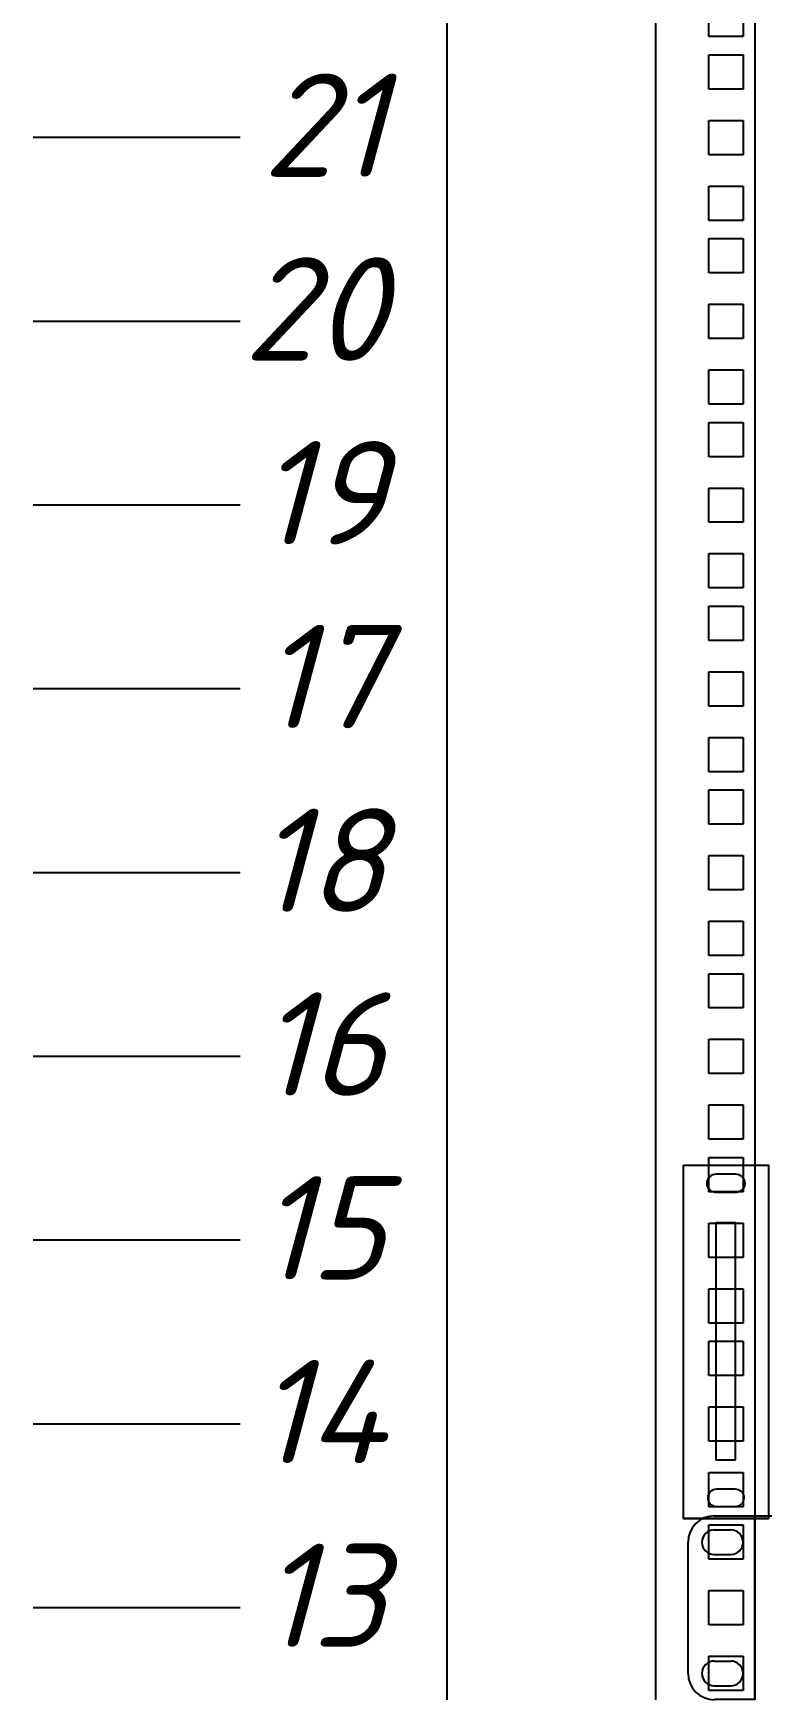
# Model space of a CAD drawing. Header units: millimetres. Extents: x -25459 to 1045457, y -66278 to 462905.
# Drawn here: x 649181 to 650942, y 34172 to 38202 of the extents above; entities that cross this region are included whole.
import ezdxf
from ezdxf.enums import TextEntityAlignment as Align

# ---------------------------------------------------------------- set-up
doc = ezdxf.new("R2010")
doc.units = ezdxf.units.MM
doc.styles.add('ISOCPEUR', font='isocpeui.ttf', dxfattribs={"height": 250})
doc.styles.add('ISOCUPER', font='isocpeur.ttf', dxfattribs={"width": 0.85, "oblique": 7})

# ---------------------------------------------------------------- blocks, each defined once
blk = doc.blocks.new('*U72')
at = {"color": 0, "linetype": 'ByBlock', "lineweight": -2}
for p, q in [((0, 1011.2), (0, 966.75)), ((50.5, 1011.2), (50.5, 966.75)), ((74.5, 1011.2), (74.5, 966.75)), ((63.35, 968.95), (63.35, 977.25)), ((71.65, 977.25), (71.65, 968.95)), ((71.65, 968.95), (63.35, 968.95)), ((0, 966.75), (0, 922.3)), ((50.5, 966.75), (50.5, 922.3)), ((63.35, 956.25), (63.35, 964.55)), ((63.35, 964.55), (71.65, 964.55)), ((71.65, 964.55), (71.65, 956.25)), ((74.5, 966.75), (74.5, 922.3)), ((71.65, 956.25), (63.35, 956.25)), ((63.35, 940.375), (63.35, 948.675)), ((63.35, 948.675), (71.65, 948.675)), ((71.65, 948.675), (71.65, 940.375)), ((-50, 944.525), (-100, 944.525)), ((71.65, 940.375), (63.35, 940.375)), ((63.35, 924.5), (63.35, 932.8)), ((63.35, 932.8), (71.65, 932.8)), ((71.65, 932.8), (71.65, 924.5)), ((71.65, 924.5), (63.35, 924.5)), ((0, 922.3), (0, 877.85)), ((50.5, 922.3), (50.5, 877.85)), ((63.35, 911.8), (63.35, 920.1)), ((63.35, 920.1), (71.65, 920.1)), ((71.65, 920.1), (71.65, 911.8)), ((74.5, 922.3), (74.5, 877.85)), ((71.65, 911.8), (63.35, 911.8)), ((63.35, 895.925), (63.35, 904.225)), ((63.35, 904.225), (71.65, 904.225)), ((71.65, 904.225), (71.65, 895.925)), ((-50, 900.075), (-100, 900.075)), ((71.65, 895.925), (63.35, 895.925)), ((63.35, 880.05), (63.35, 888.35)), ((63.35, 888.35), (71.65, 888.35)), ((71.65, 888.35), (71.65, 880.05)), ((71.65, 880.05), (63.35, 880.05)), ((0, 877.85), (0, 833.4)), ((50.5, 877.85), (50.5, 833.4)), ((63.35, 867.35), (63.35, 875.65)), ((63.35, 875.65), (71.65, 875.65)), ((71.65, 875.65), (71.65, 867.35)), ((74.5, 877.85), (74.5, 833.4)), ((71.65, 867.35), (63.35, 867.35)), ((63.35, 851.475), (63.35, 859.775)), ((63.35, 859.775), (71.65, 859.775)), ((71.65, 859.775), (71.65, 851.475)), ((-50, 855.625), (-100, 855.625)), ((71.65, 851.475), (63.35, 851.475)), ((63.35, 835.6), (63.35, 843.9)), ((63.35, 843.9), (71.65, 843.9)), ((71.65, 843.9), (71.65, 835.6)), ((71.65, 835.6), (63.35, 835.6)), ((0, 833.4), (0, 788.95)), ((50.5, 833.4), (50.5, 788.95)), ((63.35, 822.9), (63.35, 831.2)), ((63.35, 831.2), (71.65, 831.2)), ((71.65, 831.2), (71.65, 822.9)), ((74.5, 833.4), (74.5, 788.95)), ((71.65, 822.9), (63.35, 822.9)), ((63.35, 807.025), (63.35, 815.325)), ((63.35, 815.325), (71.65, 815.325)), ((71.65, 815.325), (71.65, 807.025)), ((-50, 811.175), (-100, 811.175)), ((71.65, 807.025), (63.35, 807.025)), ((63.35, 791.15), (63.35, 799.45)), ((63.35, 799.45), (71.65, 799.45)), ((71.65, 799.45), (71.65, 791.15)), ((71.65, 791.15), (63.35, 791.15)), ((0, 788.95), (0, 744.5)), ((50.5, 788.95), (50.5, 744.5)), ((63.35, 778.45), (63.35, 786.75)), ((63.35, 786.75), (71.65, 786.75)), ((71.65, 786.75), (71.65, 778.45)), ((74.5, 788.95), (74.5, 744.5)), ((71.65, 778.45), (63.35, 778.45)), ((63.35, 762.575), (63.35, 770.875)), ((63.35, 770.875), (71.65, 770.875)), ((71.65, 770.875), (71.65, 762.575)), ((-50, 766.725), (-100, 766.725)), ((71.65, 762.575), (63.35, 762.575)), ((63.35, 746.7), (63.35, 755)), ((63.35, 755), (71.65, 755)), ((71.65, 755), (71.65, 746.7)), ((71.65, 746.7), (63.35, 746.7)), ((0, 744.5), (0, 700.05)), ((50.5, 744.5), (50.5, 700.05)), ((63.35, 734), (63.35, 742.3)), ((63.35, 742.3), (71.65, 742.3)), ((71.65, 742.3), (71.65, 734)), ((74.5, 744.5), (74.5, 700.05)), ((71.65, 734), (63.35, 734)), ((63.35, 718.125), (63.35, 726.425)), ((63.35, 726.425), (71.65, 726.425)), ((71.65, 726.425), (71.65, 718.125)), ((-50, 722.275), (-100, 722.275)), ((71.65, 718.125), (63.35, 718.125)), ((63.35, 702.25), (63.35, 710.55)), ((63.35, 710.55), (71.65, 710.55)), ((71.65, 710.55), (71.65, 702.25)), ((71.65, 702.25), (63.35, 702.25)), ((0, 700.05), (0, 655.6)), ((50.5, 700.05), (50.5, 655.6)), ((63.35, 689.55), (63.35, 697.85)), ((63.35, 697.85), (71.65, 697.85)), ((71.65, 697.85), (71.65, 689.55)), ((74.5, 700.05), (74.5, 655.6)), ((71.65, 689.55), (63.35, 689.55)), ((63.35, 673.675), (63.35, 681.975)), ((63.35, 681.975), (71.65, 681.975)), ((71.65, 681.975), (71.65, 673.675)), ((-50, 677.825), (-100, 677.825)), ((71.65, 673.675), (63.35, 673.675)), ((63.35, 657.8), (63.35, 666.1)), ((63.35, 666.1), (71.65, 666.1)), ((71.65, 666.1), (71.65, 657.8)), ((71.65, 657.8), (63.35, 657.8)), ((0, 655.6), (0, 611.15)), ((50.5, 655.6), (50.5, 611.15)), ((63.35, 645.1), (63.35, 653.4)), ((63.35, 653.4), (71.65, 653.4)), ((71.65, 653.4), (71.65, 645.1)), ((74.5, 655.6), (74.5, 611.15)), ((71.65, 645.1), (63.35, 645.1)), ((63.35, 629.225), (63.35, 637.525)), ((63.35, 637.525), (71.65, 637.525)), ((71.65, 637.525), (71.65, 629.225)), ((-50, 633.375), (-100, 633.375)), ((71.65, 629.225), (63.35, 629.225)), ((63.35, 613.35), (63.35, 621.65)), ((63.35, 621.65), (71.65, 621.65)), ((71.65, 621.65), (71.65, 613.35)), ((71.65, 613.35), (63.35, 613.35)), ((0, 611.15), (0, 566.7)), ((50.5, 611.15), (50.5, 566.7)), ((63.35, 600.65), (63.35, 608.95)), ((63.35, 608.95), (71.65, 608.95)), ((71.65, 608.95), (71.65, 600.65)), ((74.5, 611.15), (74.5, 566.7)), ((71.65, 600.65), (63.35, 600.65)), ((63.35, 584.775), (63.35, 593.075)), ((63.35, 593.075), (71.65, 593.075)), ((71.65, 593.075), (71.65, 584.775)), ((-50, 588.925), (-100, 588.925)), ((71.65, 584.775), (63.35, 584.775)), ((63.35, 568.9), (63.35, 577.2)), ((63.35, 577.2), (71.65, 577.2)), ((71.65, 577.2), (71.65, 568.9)), ((71.65, 568.9), (63.35, 568.9))]:
    blk.add_line(p, q, dxfattribs=at)
blk = doc.blocks.new("19'' маркер юнита")
at = {"color": 0, "linetype": 'ByBlock', "lineweight": -2, "style": 'ISOCPEUR', "oblique": 15, "flags": 8}
blk.add_attdef('#', text='', height=25, dxfattribs=at).set_placement((35, 3), align=Align.MIDDLE_RIGHT)
blk = doc.blocks.new('*U69')
at = {"color": 0, "linetype": 'ByBlock', "lineweight": -2}
for p, q in [((164.69, 22.22), (174.5, 22.22)), ((174.5, 22.22), (625.5, 22.22)), ((174.5, -22.22), (174.5, 22.22)), ((164.69, 18.87), (168.65, 18.87)), ((158.34, -15.88), (158.34, 15.87)), ((164.69, 12.87), (168.65, 12.87)), ((164.69, -12.88), (168.65, -12.88)), ((164.69, -18.88), (168.65, -18.88)), ((174.5, -22.22), (164.69, -22.22))]:
    blk.add_line(p, q, dxfattribs=at)
for centre, radius, start, end in [((164.69, 15.87), 6.35, 90, 180), ((164.69, 15.87), 3, 90, 270), ((168.65, 15.87), 3, 270, 90), ((164.69, -15.88), 6.35, 180, 270), ((164.69, -15.88), 3, 90, 270), ((168.65, -15.88), 3, 270, 90)]:
    blk.add_arc(centre, radius, start, end, dxfattribs=at)
at = {"color": 0, "lineweight": -2, "style": 'ISOCPEUR', "oblique": 15, "flags": 8}
blk.add_attdef('НАИМЕНОВАНИЕ', text='', height=25, dxfattribs=at).set_placement((750, 10.43), align=Align.MIDDLE_LEFT)
blk = doc.blocks.new('SE2600 ОПЕРАТОР PRO')
at = {"color": 7}
for p, q in [((0, 0), (0, 3000)), ((441, 2512), (276, 2512)), ((276, 2512), (276, 495)), ((441, 495), (441, 2512)), ((441, 495), (276, 495)), ((0, 0), (722, 0))]:
    blk.add_line(p, q, dxfattribs=at)
blk.add_line((0, 3000), (722, 3000))
blk.add_lwpolyline([(0, 3000), (722, 3000), (722, 0), (0, 0), (0, 3000)], dxfattribs=at)
for points in [[(281, 2926), (441, 2926, -0.414214), (521, 2846), (521, 2846, -0.414214), (441, 2767), (281, 2767, -0.414214), (201, 2846), (201, 2846, -0.414214)], [(285, 252), (437, 252, -0.414214), (513, 175), (513, 175, -0.414214), (437, 99), (285, 99, -0.414214), (209, 175), (209, 175, -0.414214)]]:
    blk.add_lwpolyline(points, format="xyb", close=True, dxfattribs=at)

msp = doc.modelspace()

# ---------------------------------------------------------------- block references
at = {"xscale": 10, "yscale": 10, "zscale": 10}
for name, p in [('*U72', (650180.62, 28504.933)), ('*U69', (649180.62, 34394.183))]:
    msp.add_blockref(name, p, dxfattribs=at)
ref = msp.add_blockref("19'' маркер юнита", (649680.62, 37950.183), dxfattribs=dict(xscale=10, yscale=10, zscale=10))
ref.add_attrib('#', '21', dxfattribs={"color": 0, "linetype": 'ByBlock', "lineweight": -2, "height": 250, "style": 'ISOCUPER', "oblique": 15, "flags": 8}).set_placement((650030.62, 37980.183), align=Align.MIDDLE_RIGHT)
ref = msp.add_blockref("19'' маркер юнита", (649680.62, 37505.683), dxfattribs=dict(xscale=10, yscale=10, zscale=10))
ref.add_attrib('#', '20', dxfattribs={"color": 0, "linetype": 'ByBlock', "lineweight": -2, "height": 250, "style": 'ISOCUPER', "oblique": 15, "flags": 8}).set_placement((650030.62, 37535.683), align=Align.MIDDLE_RIGHT)
ref = msp.add_blockref("19'' маркер юнита", (649680.62, 37061.183), dxfattribs=dict(xscale=10, yscale=10, zscale=10))
ref.add_attrib('#', '19', dxfattribs={"color": 0, "linetype": 'ByBlock', "lineweight": -2, "height": 250, "style": 'ISOCUPER', "oblique": 15, "flags": 8}).set_placement((650030.62, 37091.183), align=Align.MIDDLE_RIGHT)
ref = msp.add_blockref("19'' маркер юнита", (649680.62, 36616.683), dxfattribs=dict(xscale=10, yscale=10, zscale=10))
ref.add_attrib('#', '17', dxfattribs={"color": 0, "linetype": 'ByBlock', "lineweight": -2, "height": 250, "style": 'ISOCUPER', "oblique": 15, "flags": 8}).set_placement((650030.62, 36646.683), align=Align.MIDDLE_RIGHT)
ref = msp.add_blockref("19'' маркер юнита", (649680.62, 36172.183), dxfattribs=dict(xscale=10, yscale=10, zscale=10))
ref.add_attrib('#', '18', dxfattribs={"color": 0, "linetype": 'ByBlock', "lineweight": -2, "height": 250, "style": 'ISOCUPER', "oblique": 15, "flags": 8}).set_placement((650030.62, 36202.183), align=Align.MIDDLE_RIGHT)
ref = msp.add_blockref("19'' маркер юнита", (649680.62, 35727.683), dxfattribs=dict(xscale=10, yscale=10, zscale=10))
ref.add_attrib('#', '16', dxfattribs={"color": 0, "linetype": 'ByBlock', "lineweight": -2, "height": 250, "style": 'ISOCUPER', "oblique": 15, "flags": 8}).set_placement((650030.62, 35757.683), align=Align.MIDDLE_RIGHT)
ref = msp.add_blockref("19'' маркер юнита", (649680.62, 35283.183), dxfattribs=dict(xscale=10, yscale=10, zscale=10))
ref.add_attrib('#', '15', dxfattribs={"color": 0, "linetype": 'ByBlock', "lineweight": -2, "height": 250, "style": 'ISOCUPER', "oblique": 15, "flags": 8}).set_placement((650030.62, 35313.183), align=Align.MIDDLE_RIGHT)
at = {"color": 252, "lineweight": 0, "xscale": 0.28485, "yscale": 0.28485, "zscale": 0.28485}
msp.add_blockref('SE2600 ОПЕРАТОР PRO', (650752.791, 34610.144), dxfattribs=at)
ref = msp.add_blockref("19'' маркер юнита", (649680.62, 34838.683), dxfattribs=dict(xscale=10, yscale=10, zscale=10))
ref.add_attrib('#', '14', dxfattribs={"color": 0, "linetype": 'ByBlock', "lineweight": -2, "height": 250, "style": 'ISOCUPER', "oblique": 15, "flags": 8}).set_placement((650030.62, 34868.683), align=Align.MIDDLE_RIGHT)
ref = msp.add_blockref("19'' маркер юнита", (649680.62, 34394.183), dxfattribs=dict(xscale=10, yscale=10, zscale=10))
ref.add_attrib('#', '13', dxfattribs={"color": 0, "linetype": 'ByBlock', "lineweight": -2, "height": 250, "style": 'ISOCUPER', "oblique": 15, "flags": 8}).set_placement((650030.62, 34424.183), align=Align.MIDDLE_RIGHT)

doc.saveas('drawing.dxf')
